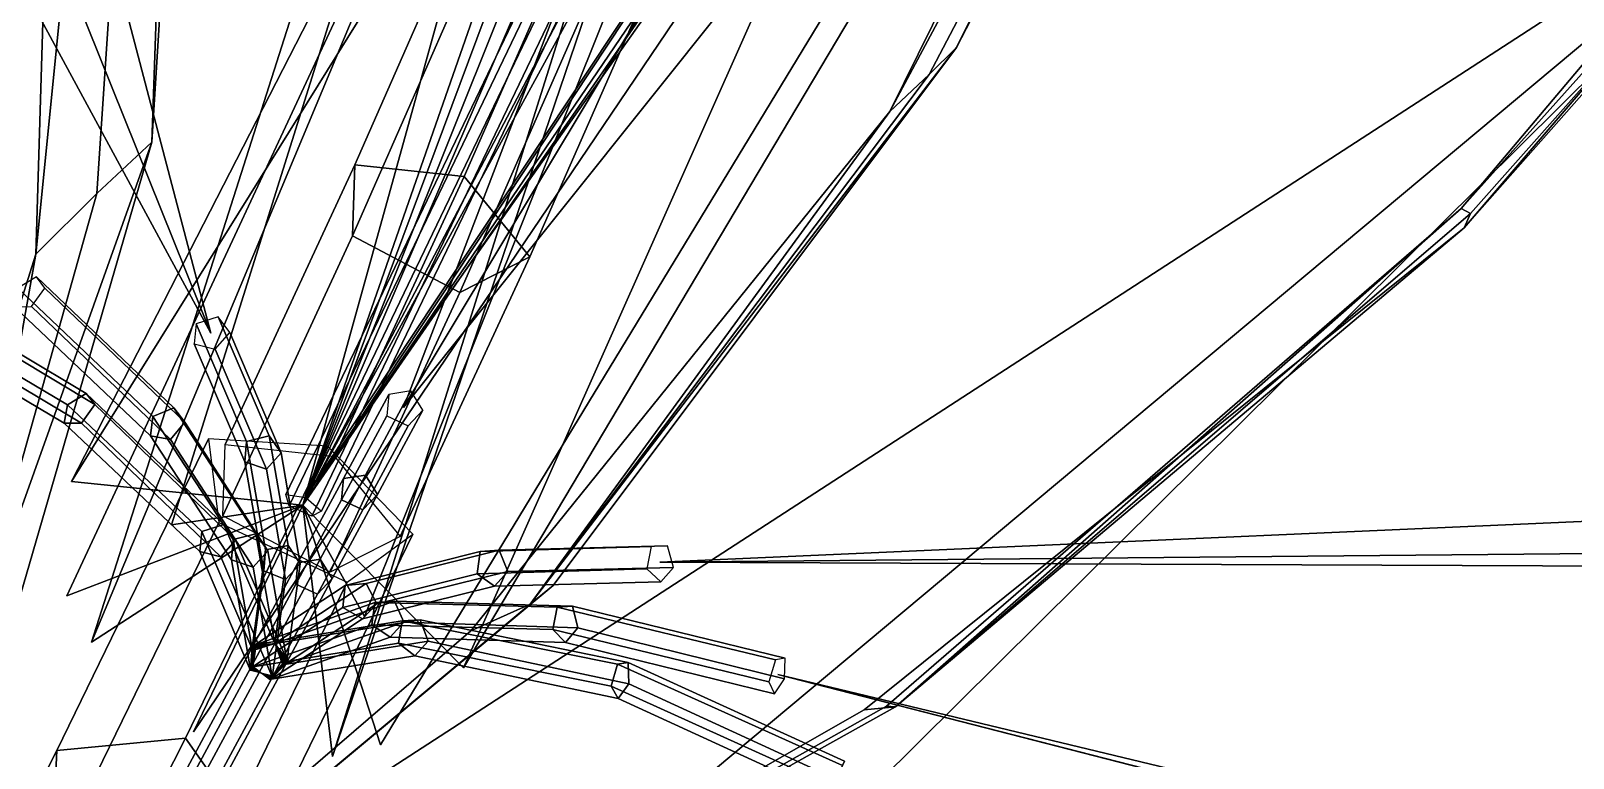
# Model space of a CAD drawing. Header units: metres. Extents: x -544 to 542, y -646 to 594.
# Drawn here: x -1 to 80.6, y 12 to 50.5 of the extents above; entities that cross this region are included whole.
import ezdxf

# ---------------------------------------------------------------- set-up
doc = ezdxf.new("R2010")
doc.units = ezdxf.units.M

msp = doc.modelspace()

# ---------------------------------------------------------------- linework, layer by layer
at = {"layer": 'Newplan_Intrnd', "color": 3}
for points in [[(16.1557, 43.4418, 193.9301), (22.629, 58.1597, 205.0488), (22.4604, 54.326, 210.2219), (16.0187, 39.6779, 199.1551)], [(21.9258, 42.813, 191.1378), (28.4505, 57.6446, 202.3412), (22.629, 58.1597, 205.0488), (16.1557, 43.4418, 193.9301)], [(25.4059, 38.5758, 194.7206), (31.9305, 53.4074, 205.9239), (28.4505, 57.6446, 202.3412), (21.9258, 42.813, 191.1378)], [(16.0187, 39.6779, 199.1551), (22.4604, 54.326, 210.2219), (28.1761, 51.4058, 210.7596), (21.7028, 36.6878, 199.6409)], [(21.7028, 36.6878, 199.6409), (28.1761, 51.4058, 210.7596), (31.9305, 53.4074, 205.9239), (25.4059, 38.5758, 194.7206)], [(9.2951, 28.6381, 183.0862), (16.1557, 43.4418, 193.9301), (16.0187, 39.6779, 199.1551), (9.158, 24.8742, 188.3112)], [(15.06524, 28.00937, 180.294), (21.9258, 42.813, 191.1378), (16.1557, 43.4418, 193.9301), (9.2951, 28.6381, 183.0862)], [(18.5452, 23.7721, 183.8767), (25.4059, 38.5758, 194.7206), (21.9258, 42.813, 191.1378), (15.06524, 28.00937, 180.294)], [(9.158, 24.8742, 188.3112), (16.0187, 39.6779, 199.1551), (21.7028, 36.6878, 199.6409), (14.8422, 21.8841, 188.797)], [(14.8422, 21.8841, 188.797), (21.7028, 36.6878, 199.6409), (25.4059, 38.5758, 194.7206), (18.5452, 23.7721, 183.8767)], [(0.3853, 12.4502, 171.8064), (8.4084, 28.9379, 183.3507), (8.9606, 24.5151, 189.2034), (0.1039, 6.3478, 175.9054)], [(7.1955, 13.1009, 169.101), (14.7064, 28.5565, 179.5677), (8.4084, 28.9379, 183.3507), (0.3853, 12.4502, 171.8064)], [(11.1865, 7.4067, 171.5028), (19.2096, 23.8945, 183.0471), (14.7064, 28.5565, 179.5677), (7.1955, 13.1009, 169.101)], [(0.1039, 6.3478, 175.9054), (8.9606, 24.5151, 189.2034), (15.7369, 21.3511, 189.013), (6.8802, 3.1837, 175.715)], [(6.8802, 3.1837, 175.715), (15.7369, 21.3511, 189.013), (19.2096, 23.8945, 183.0471), (11.1865, 7.4067, 171.5028)], [(1.6394, 2.1618, 153.1539), (7.1955, 13.1009, 169.101), (0.3853, 12.4502, 171.8064), (-5.4939, 0.9041, 154.4395)], [(5.3072, -4.1392, 154.1359), (11.1865, 7.4067, 171.5028), (7.1955, 13.1009, 169.101), (1.6394, 2.1618, 153.1539)], [(-5.4939, 0.9041, 154.4395), (0.3853, 12.4502, 171.8064), (0.1039, 6.3478, 175.9054), (-6.3015, -6.1859, 156.2279)]]:
    msp.add_3dface(points, dxfattribs=at)
at = {"layer": 'Newplan_Leaf', "color": 3}
for points in [[(47.9854, 49.635, 485.8175), (97.8597, 145.974, 557.7742), (99.09895, 152.0522, 549.2125)], [(47.9854, 49.635, 485.8175), (99.09895, 152.0522, 549.2125), (97.8597, 145.974, 557.7742)], [(44.4557, 46.2513, 496.274), (97.8597, 145.974, 557.7742), (46.5329, 48.2097, 491.2802)], [(44.4557, 46.2513, 496.274), (46.5329, 48.2097, 491.2802), (97.8597, 145.974, 557.7742)], [(44.4557, 46.2513, 496.274), (93.3031, 145.0935, 564.8455), (97.8597, 145.974, 557.7742)], [(44.4557, 46.2513, 496.274), (97.8597, 145.974, 557.7742), (93.3031, 145.0935, 564.8455)], [(46.5329, 48.2097, 491.2802), (97.8597, 145.974, 557.7742), (47.9854, 49.635, 485.8175)], [(46.5329, 48.2097, 491.2802), (47.9854, 49.635, 485.8175), (97.8597, 145.974, 557.7742)], [(74.6817, 41.1295, 437.2969), (159.388, 135.6414, 466.2585), (158.1546, 140.0048, 456.7075)], [(74.6817, 41.1295, 437.2969), (158.1546, 140.0048, 456.7075), (159.388, 135.6414, 466.2585)], [(5.3998, 44.6287, 522.5195), (8.3268, 129.2641, 621.3866), (11.1763, 137.1123, 614.9004)], [(5.3998, 44.6287, 522.5195), (11.1763, 137.1123, 614.9004), (8.3268, 129.2641, 621.3866)], [(74.8465, 40.1081, 448.7937), (157.6808, 136.7369, 474.4699), (159.388, 135.6414, 466.2585)], [(74.8465, 40.1081, 448.7937), (159.388, 135.6414, 466.2585), (157.6808, 136.7369, 474.4699)], [(75.1721, 40.8518, 443.0991), (159.388, 135.6414, 466.2585), (74.6817, 41.1295, 437.2969)], [(75.1721, 40.8518, 443.0991), (74.6817, 41.1295, 437.2969), (159.388, 135.6414, 466.2585)], [(74.8465, 40.1081, 448.7937), (159.388, 135.6414, 466.2585), (75.1721, 40.8518, 443.0991)], [(74.8465, 40.1081, 448.7937), (75.1721, 40.8518, 443.0991), (159.388, 135.6414, 466.2585)], [(-0.7223, 38.7022, 530.3068), (8.3268, 129.2641, 621.3866), (2.4954, 41.9145, 526.7833)], [(-0.7223, 38.7022, 530.3068), (2.4954, 41.9145, 526.7833), (8.3268, 129.2641, 621.3866)], [(-0.7223, 38.7022, 530.3068), (1.9146, 126.344, 626.0662), (8.3268, 129.2641, 621.3866)], [(-0.7223, 38.7022, 530.3068), (8.3268, 129.2641, 621.3866), (1.9146, 126.344, 626.0662)], [(2.4954, 41.9145, 526.7833), (8.3268, 129.2641, 621.3866), (5.3998, 44.6287, 522.5195)], [(2.4954, 41.9145, 526.7833), (5.3998, 44.6287, 522.5195), (8.3268, 129.2641, 621.3866)], [(8.5206, 34.527, 287.0651), (-16.7554, 81.2042, 365.119), (-10.4796, 81.7611, 367.8905)], [(8.5206, 34.527, 287.0651), (-10.4796, 81.7611, 367.8905), (-16.7554, 81.2042, 365.119)], [(-10.4796, 81.7611, 367.8905), (-3.9572, 82.07342, 367.8736), (8.5206, 34.527, 287.0651)], [(-10.4796, 81.7611, 367.8905), (8.5206, 34.527, 287.0651), (-3.9572, 82.07342, 367.8736)], [(18.722, 30.5991, 288.5128), (31.6518, 64.3577, 375.7093), (38.4716, 63.4732, 376.0004)], [(18.722, 30.5991, 288.5128), (38.4716, 63.4732, 376.0004), (31.6518, 64.3577, 375.7093)], [(38.4716, 63.4732, 376.0004), (44.5146, 62.8567, 373.6043), (18.722, 30.5991, 288.5128)], [(38.4716, 63.4732, 376.0004), (18.722, 30.5991, 288.5128), (44.5146, 62.8567, 373.6043)], [(25.4246, 20.1917, 471.1543), (46.5329, 48.2097, 491.2802), (47.9854, 49.635, 485.8175)], [(25.4246, 20.1917, 471.1543), (47.9854, 49.635, 485.8175), (46.5329, 48.2097, 491.2802)], [(25.4246, 20.1917, 471.1543), (47.9854, 49.635, 485.8175), (26.6426, 21.1824, 466.4981)], [(25.4246, 20.1917, 471.1543), (26.6426, 21.1824, 466.4981), (47.9854, 49.635, 485.8175)], [(44.4557, 46.2513, 496.274), (46.5329, 48.2097, 491.2802), (25.4246, 20.1917, 471.1543)], [(44.4557, 46.2513, 496.274), (25.4246, 20.1917, 471.1543), (46.5329, 48.2097, 491.2802)], [(22.2872, 18.7837, 475.0276), (44.4557, 46.2513, 496.274), (25.4246, 20.1917, 471.1543)], [(22.2872, 18.7837, 475.0276), (25.4246, 20.1917, 471.1543), (44.4557, 46.2513, 496.274)], [(-4.7082, 16.2893, 496.3354), (2.4954, 41.9145, 526.7833), (5.3998, 44.6287, 522.5195)], [(-4.7082, 16.2893, 496.3354), (5.3998, 44.6287, 522.5195), (2.4954, 41.9145, 526.7833)], [(-4.7082, 16.2893, 496.3354), (5.3998, 44.6287, 522.5195), (-2.2075, 18.383, 492.66)], [(-4.7082, 16.2893, 496.3354), (-2.2075, 18.383, 492.66), (5.3998, 44.6287, 522.5195)], [(-0.7223, 38.7022, 530.3068), (2.4954, 41.9145, 526.7833), (-4.7082, 16.2893, 496.3354)], [(-0.7223, 38.7022, 530.3068), (-4.7082, 16.2893, 496.3354), (2.4954, 41.9145, 526.7833)], [(44.7498, 14.7691, 437.64), (74.6817, 41.1295, 437.2969), (44.2848, 14.7924, 432.7483)], [(44.7498, 14.7691, 437.64), (44.2848, 14.7924, 432.7483), (74.6817, 41.1295, 437.2969)], [(44.7498, 14.7691, 437.64), (75.1721, 40.8518, 443.0991), (74.6817, 41.1295, 437.2969)], [(44.7498, 14.7691, 437.64), (74.6817, 41.1295, 437.2969), (75.1721, 40.8518, 443.0991)], [(74.8465, 40.1081, 448.7937), (75.1721, 40.8518, 443.0991), (44.7498, 14.7691, 437.64)], [(74.8465, 40.1081, 448.7937), (44.7498, 14.7691, 437.64), (75.1721, 40.8518, 443.0991)], [(43.1057, 14.5966, 442.5486), (74.8465, 40.1081, 448.7937), (44.7498, 14.7691, 437.64)], [(43.1057, 14.5966, 442.5486), (44.7498, 14.7691, 437.64), (74.8465, 40.1081, 448.7937)], [(-8.6314, 13.7107, 498.5233), (-0.7223, 38.7022, 530.3068), (-4.7082, 16.2893, 496.3354)], [(-8.6314, 13.7107, 498.5233), (-4.7082, 16.2893, 496.3354), (-0.7223, 38.7022, 530.3068)], [(32.2886, 22.4142, 284.2903), (95.4092, 25.1953, 354.4195), (100.8544, 23.04913, 350.7971)], [(32.2886, 22.4142, 284.2903), (100.8544, 23.04913, 350.7971), (95.4092, 25.1953, 354.4195)], [(100.8544, 23.04913, 350.7971), (104.4553, 22.1095, 345.4315), (32.2886, 22.4142, 284.2903)], [(100.8544, 23.04913, 350.7971), (32.2886, 22.4142, 284.2903), (104.4553, 22.1095, 345.4315)], [(25.4246, 20.1917, 471.1543), (26.6426, 21.1824, 466.4981), (-22.9528, -20.1118, 436.4796)], [(25.4246, 20.1917, 471.1543), (-22.9528, -20.1118, 436.4796), (26.6426, 21.1824, 466.4981)], [(-22.9528, -20.1118, 436.4796), (22.2872, 18.7837, 475.0276), (25.4246, 20.1917, 471.1543)], [(-22.9528, -20.1118, 436.4796), (25.4246, 20.1917, 471.1543), (22.2872, 18.7837, 475.0276)], [(38.5252, 16.4674, 277.8148), (120.999, -3.3577, 319.2285), (124.3235, -5.5094, 313.5987)], [(38.5252, 16.4674, 277.8148), (124.3235, -5.5094, 313.5987), (120.999, -3.3577, 319.2285)], [(124.3235, -5.5094, 313.5987), (125.6032, -5.8909, 307.2068), (38.5252, 16.4674, 277.8148)], [(124.3235, -5.5094, 313.5987), (38.5252, 16.4674, 277.8148), (125.6032, -5.8909, 307.2068)], [(54.2617, -66.6691, 405.1109), (93.9142, 17.05101, 446.1194), (98.9465, 13.7288, 450.3868)], [(54.2617, -66.6691, 405.1109), (98.9465, 13.7288, 450.3868), (93.9142, 17.05101, 446.1194)], [(44.7498, 14.7691, 437.64), (44.2848, 14.7924, 432.7483), (-17.7094, -20.11, 430.6142)], [(44.7498, 14.7691, 437.64), (-17.7094, -20.11, 430.6142), (44.2848, 14.7924, 432.7483)], [(-17.7094, -20.11, 430.6142), (43.1057, 14.5966, 442.5486), (44.7498, 14.7691, 437.64)], [(-17.7094, -20.11, 430.6142), (44.7498, 14.7691, 437.64), (43.1057, 14.5966, 442.5486)], [(98.9465, 13.7288, 450.3868), (103.3409, 8.6195, 452.3101), (54.2617, -66.6691, 405.1109)], [(98.9465, 13.7288, 450.3868), (54.2617, -66.6691, 405.1109), (103.3409, 8.6195, 452.3101)]]:
    msp.add_3dface(points, dxfattribs=at)
at = {"layer": 'Newplan_Mrstm', "color": 3}
for points in [[(93.6576, 211.6876, 275.0564), (13.3989, 25.438, 184.8586), (80.5955, 205.4961, 288.2607)], [(93.6576, 211.6876, 275.0564), (80.5955, 205.4961, 288.2607), (13.3989, 25.438, 184.8586)], [(13.3989, 25.438, 184.8586), (93.6576, 211.6876, 275.0564), (16.6552, 19.5485, 173.003)], [(13.3989, 25.438, 184.8586), (16.6552, 19.5485, 173.003), (93.6576, 211.6876, 275.0564)], [(1.1545, 26.6747, 178.0759), (95.1245, 209.8459, 272.1652), (106.9633, 196.6495, 282.6369)], [(1.1545, 26.6747, 178.0759), (106.9633, 196.6495, 282.6369), (95.1245, 209.8459, 272.1652)], [(13.3989, 25.438, 184.8586), (63.8955, 207.3266, 301.6176), (6.4551, 24.3937, 173.1737)], [(13.3989, 25.438, 184.8586), (6.4551, 24.3937, 173.1737), (63.8955, 207.3266, 301.6176)], [(63.8955, 207.3266, 301.6176), (13.3989, 25.438, 184.8586), (71.8531, 192.8323, 312.1006)], [(63.8955, 207.3266, 301.6176), (71.8531, 192.8323, 312.1006), (13.3989, 25.438, 184.8586)], [(2.2141, 18.1875, 189.3071), (62.6053, 207.2577, 298.1198), (80.5955, 205.4961, 288.2607)], [(2.2141, 18.1875, 189.3071), (80.5955, 205.4961, 288.2607), (62.6053, 207.2577, 298.1198)], [(13.3989, 25.438, 184.8586), (80.5955, 205.4961, 288.2607), (2.2141, 18.1875, 189.3071)], [(13.3989, 25.438, 184.8586), (2.2141, 18.1875, 189.3071), (80.5955, 205.4961, 288.2607)], [(13.3989, 25.438, 184.8586), (106.9633, 196.6495, 282.6369), (1.1545, 26.6747, 178.0759)], [(13.3989, 25.438, 184.8586), (1.1545, 26.6747, 178.0759), (106.9633, 196.6495, 282.6369)], [(124.3363, 188.5468, 286.6155), (13.3989, 25.438, 184.8586), (106.9633, 196.6495, 282.6369)], [(124.3363, 188.5468, 286.6155), (106.9633, 196.6495, 282.6369), (13.3989, 25.438, 184.8586)], [(13.3989, 25.438, 184.8586), (71.8531, 192.8323, 312.1006), (14.9643, 12.1311, 189.0937)], [(13.3989, 25.438, 184.8586), (14.9643, 12.1311, 189.0937), (71.8531, 192.8323, 312.1006)], [(14.9643, 12.1311, 189.0937), (72.4054, 180.7411, 328.7576), (71.8531, 192.8323, 312.1006)], [(14.9643, 12.1311, 189.0937), (71.8531, 192.8323, 312.1006), (72.4054, 180.7411, 328.7576)], [(13.3989, 25.438, 184.8586), (124.3363, 188.5468, 286.6155), (17.5029, 12.7588, 181.9879)], [(13.3989, 25.438, 184.8586), (17.5029, 12.7588, 181.9879), (124.3363, 188.5468, 286.6155)], [(13.5071, 25.8159, 170.8121), (125.5314, 184.3976, 287.1618), (114.5799, 178.1705, 303.4481)], [(13.5071, 25.8159, 170.8121), (114.5799, 178.1705, 303.4481), (125.5314, 184.3976, 287.1618)], [(13.3989, 25.438, 184.8586), (75.9025, 181.4498, 329.8401), (0.9035, 20.6436, 182.2657)], [(13.3989, 25.438, 184.8586), (0.9035, 20.6436, 182.2657), (75.9025, 181.4498, 329.8401)], [(75.9025, 181.4498, 329.8401), (13.3989, 25.438, 184.8586), (92.7361, 176.041, 321.4332)], [(75.9025, 181.4498, 329.8401), (92.7361, 176.041, 321.4332), (13.3989, 25.438, 184.8586)], [(13.3989, 25.438, 184.8586), (114.5799, 178.1705, 303.4481), (13.5071, 25.8159, 170.8121)], [(13.3989, 25.438, 184.8586), (13.5071, 25.8159, 170.8121), (114.5799, 178.1705, 303.4481)], [(113.1974, 169.5766, 320.9848), (13.3989, 25.438, 184.8586), (114.5799, 178.1705, 303.4481)], [(113.1974, 169.5766, 320.9848), (114.5799, 178.1705, 303.4481), (13.3989, 25.438, 184.8586)], [(13.3989, 25.438, 184.8586), (92.7361, 176.041, 321.4332), (21.9037, 16.8187, 177.7287)], [(13.3989, 25.438, 184.8586), (21.9037, 16.8187, 177.7287), (92.7361, 176.041, 321.4332)], [(21.9037, 16.8187, 177.7287), (111.073, 166.6938, 322.024), (92.7361, 176.041, 321.4332)], [(21.9037, 16.8187, 177.7287), (92.7361, 176.041, 321.4332), (111.073, 166.6938, 322.024)], [(13.3989, 25.438, 184.8586), (113.1974, 169.5766, 320.9848), (7.6208, 13.4458, 187.799)], [(13.3989, 25.438, 184.8586), (7.6208, 13.4458, 187.799), (113.1974, 169.5766, 320.9848)], [(-21.2513, -13.9627, 549.2295), (94.7866, 61.2868, 610.6942), (-18.5218, -33.4343, 541.0806)], [(-21.2513, -13.9627, 549.2295), (-18.5218, -33.4343, 541.0806), (94.7866, 61.2868, 610.6942)], [(94.7866, 61.2868, 610.6942), (-7.1508, -39.7668, 550.0432), (-18.5218, -33.4343, 541.0806)], [(94.7866, 61.2868, 610.6942), (-18.5218, -33.4343, 541.0806), (-7.1508, -39.7668, 550.0432)]]:
    msp.add_3dface(points, dxfattribs=at)
at = {"layer": 'Newplan_Petiole', "color": 3}
for points in [[(13.5548, 25.8328, 183.8465), (31.0788, 62.3427, 200.7899), (30.02787, 62.5125, 201.511), (12.5039, 26.0026, 184.5676)], [(12.5039, 26.0026, 184.5676), (30.02787, 62.5125, 201.511), (30.2054, 61.9073, 202.6315), (12.6815, 25.3973, 185.6881)], [(14.3917, 25.1211, 184.5146), (31.9157, 61.631, 201.458), (31.0788, 62.3427, 200.7899), (13.5548, 25.8328, 183.8465)], [(12.6815, 25.3973, 185.6881), (30.2054, 61.9073, 202.6315), (31.3898, 61.3543, 202.5982), (13.8659, 24.8443, 185.6548)], [(13.8659, 24.8443, 185.6548), (31.3898, 61.3543, 202.5982), (31.9157, 61.631, 201.458), (14.3917, 25.1211, 184.5146)], [(1.9411, 31.3465, 271.6623), (-8.5169, 37.5841, 274.7678), (-9.192, 36.7451, 274.1797), (0.951, 30.7416, 271.2635)], [(2.3876, 30.7526, 272.6386), (-8.3855, 37.2241, 275.9333), (-8.5169, 37.5841, 274.7678), (1.9411, 31.3465, 271.6623)], [(0.951, 30.7416, 271.2635), (-9.192, 36.7451, 274.1797), (-9.484, 35.8588, 274.9763), (0.7764, 29.7681, 271.9896)], [(1.6777, 29.775, 272.8523), (-8.9781, 36.1594, 276.0765), (-8.3855, 37.2241, 275.9333), (2.3876, 30.7526, 272.6386)], [(5.453, 30.1289, 274.2291), (-1.6859, 36.9023, 281.5713), (-1.8606, 35.9288, 282.2974), (5.3292, 29.096, 274.8796)], [(6.5793, 30.5743, 274.425), (-0.6958, 37.5072, 281.9702), (-1.6859, 36.9023, 281.5713), (5.453, 30.1289, 274.2291)], [(6.4013, 28.9028, 275.4877), (-0.9593, 35.9357, 283.1602), (-0.2493, 36.9133, 282.9465), (7.162, 29.8209, 275.1985)], [(7.162, 29.8209, 275.1985), (-0.2493, 36.9133, 282.9465), (-0.6958, 37.5072, 281.9702), (6.5793, 30.5743, 274.425)], [(0.7764, 29.7681, 271.9896), (-9.484, 35.8588, 274.9763), (-8.9781, 36.1594, 276.0765), (1.6777, 29.775, 272.8523)], [(5.3292, 29.096, 274.8796), (-1.8606, 35.9288, 282.2974), (-0.9593, 35.9357, 283.1602), (6.4013, 28.9028, 275.4877)], [(11.612, 29.1034, 276.1085), (8.9166, 35.4005, 286.6444), (7.7493, 35.03062, 286.5668), (10.4231, 28.8042, 276.1572)], [(12.2573, 28.2038, 276.6372), (9.5403, 34.5714, 287.2994), (8.9166, 35.4005, 286.6444), (11.612, 29.1034, 276.1085)], [(10.4231, 28.8042, 276.1572), (7.7493, 35.03062, 286.5668), (7.6407, 33.9695, 287.1732), (10.3225, 27.7168, 276.7165)], [(11.4732, 27.3401, 277.0177), (8.7643, 33.6815, 287.6328), (9.5403, 34.5714, 287.2994), (12.2573, 28.2038, 276.6372)], [(10.3225, 27.7168, 276.7165), (7.6407, 33.9695, 287.1732), (8.7643, 33.6815, 287.6328), (11.4732, 27.3401, 277.0177)], [(9.2163, 24.4136, 264.1172), (1.9411, 31.3465, 271.6623), (0.951, 30.7416, 271.2635), (8.04912, 24.04377, 264.0396)], [(9.8401, 23.5846, 264.7722), (2.3876, 30.7526, 272.6386), (1.9411, 31.3465, 271.6623), (9.2163, 24.4136, 264.1172)], [(15.5434, 26.8417, 276.9026), (17.9455, 31.2936, 288.4062), (17.8388, 30.1614, 288.8666), (15.4367, 25.7094, 277.363)], [(16.7159, 27.02058, 276.5885), (19.118, 31.4725, 288.0921), (17.9455, 31.2936, 288.4062), (15.5434, 26.8417, 276.9026)], [(17.3448, 26.00056, 276.8519), (19.7469, 30.4525, 288.3556), (19.118, 31.4725, 288.0921), (16.7159, 27.02058, 276.5885)], [(8.04912, 24.04377, 264.0396), (0.951, 30.7416, 271.2635), (0.7764, 29.7681, 271.9896), (7.9405, 22.9827, 264.646)], [(9.06411, 22.6946, 265.1056), (1.6777, 29.775, 272.8523), (2.3876, 30.7526, 272.6386), (9.8401, 23.5846, 264.7722)], [(10.9061, 23.9197, 264.6824), (6.5793, 30.5743, 274.425), (5.453, 30.1289, 274.2291), (9.7172, 23.6205, 264.7311)], [(11.5514, 23.02013, 265.2112), (7.162, 29.8209, 275.1985), (6.5793, 30.5743, 274.425), (10.9061, 23.9197, 264.6824)], [(16.5669, 25.1817, 277.3313), (18.969, 29.6337, 288.8349), (19.7469, 30.4525, 288.3556), (17.3448, 26.00056, 276.8519)], [(7.9405, 22.9827, 264.646), (0.7764, 29.7681, 271.9896), (1.6777, 29.775, 272.8523), (9.06411, 22.6946, 265.1056)], [(9.7172, 23.6205, 264.7311), (5.453, 30.1289, 274.2291), (5.3292, 29.096, 274.8796), (9.6166, 22.5331, 265.2905)], [(10.7674, 22.1564, 265.5916), (6.4013, 28.9028, 275.4877), (7.162, 29.8209, 275.1985), (11.5514, 23.02013, 265.2112)], [(15.4367, 25.7094, 277.363), (17.8388, 30.1614, 288.8666), (18.969, 29.6337, 288.8349), (16.5669, 25.1817, 277.3313)], [(9.6166, 22.5331, 265.2905), (5.3292, 29.096, 274.8796), (6.4013, 28.9028, 275.4877), (10.7674, 22.1564, 265.5916)], [(11.427, 23.06517, 265.1876), (10.4231, 28.8042, 276.1572), (10.3225, 27.7168, 276.7165), (11.3271, 21.9538, 265.6979)], [(12.6176, 23.3002, 265.0073), (11.612, 29.1034, 276.1085), (10.4231, 28.8042, 276.1572), (11.427, 23.06517, 265.1876)], [(13.2646, 22.3365, 265.4046), (12.2573, 28.2038, 276.6372), (11.612, 29.1034, 276.1085), (12.6176, 23.3002, 265.0073)], [(12.48, 21.4967, 265.834), (11.4732, 27.3401, 277.0177), (12.2573, 28.2038, 276.6372), (13.2646, 22.3365, 265.4046)], [(11.3271, 21.9538, 265.6979), (10.3225, 27.7168, 276.7165), (11.4732, 27.3401, 277.0177), (12.48, 21.4967, 265.834)], [(14.3138, 22.5685, 265.0849), (16.7159, 27.02058, 276.5885), (15.5434, 26.8417, 276.9026), (13.1413, 22.3897, 265.3989)], [(14.9427, 21.5485, 265.3483), (17.3448, 26.00056, 276.8519), (16.7159, 27.02058, 276.5885), (14.3138, 22.5685, 265.0849)], [(13.1413, 22.3897, 265.3989), (15.5434, 26.8417, 276.9026), (15.4367, 25.7094, 277.363), (13.0347, 21.2574, 265.8594)], [(13.0347, 21.2574, 265.8594), (15.4367, 25.7094, 277.363), (16.5669, 25.1817, 277.3313), (14.1648, 20.7297, 265.8276)], [(14.1648, 20.7297, 265.8276), (16.5669, 25.1817, 277.3313), (17.3448, 26.00056, 276.8519), (14.9427, 21.5485, 265.3483)], [(10.7444, 17.7467, 253.5037), (8.04912, 24.04377, 264.0396), (7.9405, 22.9827, 264.646), (10.6358, 16.6856, 254.1101)], [(11.9117, 18.1166, 253.5813), (9.2163, 24.4136, 264.1172), (8.04912, 24.04377, 264.0396), (10.7444, 17.7467, 253.5037)], [(12.5354, 17.2875, 254.2363), (9.8401, 23.5846, 264.7722), (9.2163, 24.4136, 264.1172), (11.9117, 18.1166, 253.5813)], [(11.9117, 18.1166, 253.5813), (10.9061, 23.9197, 264.6824), (9.7172, 23.6205, 264.7311), (10.7228, 17.8173, 253.63)], [(12.557, 17.2169, 254.11), (11.5514, 23.02013, 265.2112), (10.9061, 23.9197, 264.6824), (11.9117, 18.1166, 253.5813)], [(10.6358, 16.6856, 254.1101), (7.9405, 22.9827, 264.646), (9.06411, 22.6946, 265.1056), (11.7594, 16.3976, 254.5697)], [(11.7594, 16.3976, 254.5697), (9.06411, 22.6946, 265.1056), (9.8401, 23.5846, 264.7722), (12.5354, 17.2875, 254.2363)], [(10.7228, 17.8173, 253.63), (9.7172, 23.6205, 264.7311), (9.6166, 22.5331, 265.2905), (10.6223, 16.7299, 254.1893)], [(10.7211, 17.8814, 253.7615), (11.427, 23.06517, 265.1876), (11.3271, 21.9538, 265.6979), (10.6212, 16.7702, 254.2718)], [(11.9117, 18.1166, 253.5813), (12.6176, 23.3002, 265.0073), (11.427, 23.06517, 265.1876), (10.7211, 17.8814, 253.7615)], [(11.773, 16.3533, 254.4905), (10.7674, 22.1564, 265.5916), (11.5514, 23.02013, 265.2112), (12.557, 17.2169, 254.11)], [(12.5588, 17.1528, 253.9785), (13.2646, 22.3365, 265.4046), (12.6176, 23.3002, 265.0073), (11.9117, 18.1166, 253.5813)], [(15.6405, 21.1839, 265.2481), (22.783, 22.9793, 275.6984), (22.6138, 21.8059, 276.0148), (15.5102, 20.02677, 265.6345)], [(16.7495, 21.2958, 264.7353), (23.7878, 23.04794, 274.9976), (22.783, 22.9793, 275.6984), (15.6405, 21.1839, 265.2481)], [(17.3148, 20.2089, 264.7999), (24.2489, 21.9176, 274.8743), (23.7878, 23.04794, 274.9976), (16.7495, 21.2958, 264.7353)], [(22.783, 22.9793, 275.6984), (31.8197, 23.2364, 284.7383), (31.5984, 22.05664, 284.9921), (22.6138, 21.8059, 276.0148)], [(23.7878, 23.04794, 274.9976), (32.6846, 23.2876, 283.8696), (31.8197, 23.2364, 284.7383), (22.783, 22.9793, 275.6984)], [(24.2489, 21.9176, 274.8743), (33.00595, 22.1399, 283.5784), (32.6846, 23.2876, 283.8696), (23.7878, 23.04794, 274.9976)], [(10.6223, 16.7299, 254.1893), (9.6166, 22.5331, 265.2905), (10.7674, 22.1564, 265.5916), (11.773, 16.3533, 254.4905)], [(10.7392, 17.9377, 253.8953), (13.1413, 22.3897, 265.3989), (13.0347, 21.2574, 265.8594), (10.6326, 16.8054, 254.3558)], [(11.9117, 18.1166, 253.5813), (14.3138, 22.5685, 265.0849), (13.1413, 22.3897, 265.3989), (10.7392, 17.9377, 253.8953)], [(11.7741, 16.313, 254.408), (12.48, 21.4967, 265.834), (13.2646, 22.3365, 265.4046), (12.5588, 17.1528, 253.9785)], [(12.5406, 17.09659, 253.8447), (14.9427, 21.5485, 265.3483), (14.3138, 22.5685, 265.0849), (11.9117, 18.1166, 253.5813)], [(22.6138, 21.8059, 276.0148), (31.5984, 22.05664, 284.9921), (32.3426, 21.3687, 284.2644), (23.5335, 21.1399, 275.4977)], [(23.5335, 21.1399, 275.4977), (32.3426, 21.3687, 284.2644), (33.00595, 22.1399, 283.5784), (24.2489, 21.9176, 274.8743)], [(10.6212, 16.7702, 254.2718), (11.3271, 21.9538, 265.6979), (12.48, 21.4967, 265.834), (11.7741, 16.313, 254.408)], [(10.6326, 16.8054, 254.3558), (13.0347, 21.2574, 265.8594), (14.1648, 20.7297, 265.8276), (11.7627, 16.2778, 254.324)], [(11.9117, 18.1166, 253.5813), (16.7495, 21.2958, 264.7353), (15.6405, 21.1839, 265.2481), (10.8028, 18.0047, 254.0941)], [(11.7627, 16.2778, 254.324), (14.1648, 20.7297, 265.8276), (14.9427, 21.5485, 265.3483), (12.5406, 17.09659, 253.8447)], [(12.4771, 17.02963, 253.6459), (17.3148, 20.2089, 264.7999), (16.7495, 21.2958, 264.7353), (11.9117, 18.1166, 253.5813)], [(15.5102, 20.02677, 265.6345), (22.6138, 21.8059, 276.0148), (23.5335, 21.1399, 275.4977), (16.5606, 19.415, 265.3533)], [(16.5606, 19.415, 265.3533), (23.5335, 21.1399, 275.4977), (24.2489, 21.9176, 274.8743), (17.3148, 20.2089, 264.7999)], [(10.8028, 18.0047, 254.0941), (15.6405, 21.1839, 265.2481), (15.5102, 20.02677, 265.6345), (10.6724, 16.8475, 254.4805)], [(10.6724, 16.8475, 254.4805), (15.5102, 20.02677, 265.6345), (16.5606, 19.415, 265.3533), (11.7228, 16.2357, 254.1993)], [(10.868, 18.03633, 254.2212), (17.2058, 20.2771, 264.8389), (17.05119, 19.1081, 265.1779), (10.7133, 16.8673, 254.5602)], [(11.9117, 18.1166, 253.5813), (18.2495, 20.3574, 264.1989), (17.2058, 20.2771, 264.8389), (10.868, 18.03633, 254.2212)], [(11.7228, 16.2357, 254.1993), (16.5606, 19.415, 265.3533), (17.3148, 20.2089, 264.7999), (12.4771, 17.02963, 253.6459)], [(12.4119, 16.9979, 253.5188), (18.7497, 19.2387, 264.1364), (18.2495, 20.3574, 264.1989), (11.9117, 18.1166, 253.5813)], [(17.2058, 20.2771, 264.8389), (26.8621, 20.03547, 273.4265), (26.621, 18.8556, 273.6616), (17.05119, 19.1081, 265.1779)], [(18.2495, 20.3574, 264.1989), (27.6737, 20.08672, 272.5077), (26.8621, 20.03547, 273.4265), (17.2058, 20.2771, 264.8389)], [(18.7497, 19.2387, 264.1364), (27.9416, 18.939, 272.1664), (27.6737, 20.08672, 272.5077), (18.2495, 20.3574, 264.1989)], [(26.8621, 20.03547, 273.4265), (38.4142, 17.2451, 278.5073), (38.05959, 16.0819, 278.67), (26.621, 18.8556, 273.6616)], [(27.6737, 20.08672, 272.5077), (38.9212, 17.3408, 277.3941), (38.4142, 17.2451, 278.5073), (26.8621, 20.03547, 273.4265)], [(27.9416, 18.939, 272.1664), (38.8846, 16.2376, 276.8584), (38.9212, 17.3408, 277.3941), (27.6737, 20.08672, 272.5077)], [(10.7133, 16.8673, 254.5602), (17.05119, 19.1081, 265.1779), (18.01976, 18.4567, 264.7372), (11.6819, 16.2159, 254.1196)], [(10.9499, 18.05673, 254.3407), (18.6506, 19.3105, 264.1921), (18.4654, 18.1339, 264.4866), (10.7648, 16.8801, 254.6352)], [(11.9117, 18.1166, 253.5813), (19.6124, 19.3704, 263.4327), (18.6506, 19.3105, 264.1921), (10.9499, 18.05673, 254.3407)], [(11.6819, 16.2159, 254.1196), (18.01976, 18.4567, 264.7372), (18.7497, 19.2387, 264.1364), (12.4119, 16.9979, 253.5188)], [(12.3299, 16.9776, 253.3993), (20.03063, 18.2314, 263.2508), (19.6124, 19.3704, 263.4327), (11.9117, 18.1166, 253.5813)], [(17.05119, 19.1081, 265.1779), (26.621, 18.8556, 273.6616), (27.2982, 18.1678, 272.8711), (18.01976, 18.4567, 264.7372)], [(18.01976, 18.4567, 264.7372), (27.2982, 18.1678, 272.8711), (27.9416, 18.939, 272.1664), (18.7497, 19.2387, 264.1364)], [(18.6506, 19.3105, 264.1921), (30.03899, 17.01923, 270.1549), (29.7085, 15.8505, 270.329), (18.4654, 18.1339, 264.4866)], [(19.6124, 19.3704, 263.4327), (30.6108, 17.1003, 269.0724), (30.03899, 17.01923, 270.1549), (18.6506, 19.3105, 264.1921)], [(20.03063, 18.2314, 263.2508), (30.639, 15.9824, 268.5674), (30.6108, 17.1003, 269.0724), (19.6124, 19.3704, 263.4327)], [(26.621, 18.8556, 273.6616), (38.05959, 16.0819, 278.67), (38.3546, 15.4498, 277.6355), (27.2982, 18.1678, 272.8711)], [(27.2982, 18.1678, 272.8711), (38.3546, 15.4498, 277.6355), (38.8846, 16.2376, 276.8584), (27.9416, 18.939, 272.1664)], [(3.9331, 3.3272, 215.4059), (11.9117, 18.1166, 253.5813), (10.7392, 17.9377, 253.8953), (2.7412, 3.1136, 215.6033)], [(4.5426, 2.2725, 215.5526), (12.5406, 17.09659, 253.8447), (11.9117, 18.1166, 253.5813), (3.9331, 3.3272, 215.4059)], [(10.7648, 16.8801, 254.6352), (18.4654, 18.1339, 264.4866), (19.3312, 17.4569, 263.8961), (11.6305, 16.2031, 254.0446)], [(11.6305, 16.2031, 254.0446), (19.3312, 17.4569, 263.8961), (20.03063, 18.2314, 263.2508), (12.3299, 16.9776, 253.3993)], [(18.4654, 18.1339, 264.4866), (29.7085, 15.8505, 270.329), (30.08495, 15.2001, 269.333), (19.3312, 17.4569, 263.8961)], [(19.3312, 17.4569, 263.8961), (30.08495, 15.2001, 269.333), (30.639, 15.9824, 268.5674), (20.03063, 18.2314, 263.2508)], [(2.7412, 3.1136, 215.6033), (10.7392, 17.9377, 253.8953), (10.6326, 16.8054, 254.3558), (2.6028, 1.9249, 215.8737)], [(2.6028, 1.9249, 215.8737), (10.6326, 16.8054, 254.3558), (11.7627, 16.2778, 254.324), (3.7329, 1.3972, 215.842)], [(3.7329, 1.3972, 215.842), (11.7627, 16.2778, 254.324), (12.5406, 17.09659, 253.8447), (4.5426, 2.2725, 215.5526)], [(30.03899, 17.01923, 270.1549), (41.9453, 11.6591, 270.2342), (41.4405, 10.5485, 270.3648), (29.7085, 15.8505, 270.329)], [(30.6108, 17.1003, 269.0724), (42.04926, 11.896, 269.0349), (41.9453, 11.6591, 270.2342), (30.03899, 17.01923, 270.1549)], [(30.639, 15.9824, 268.5674), (41.6095, 10.9341, 268.413), (42.04926, 11.896, 269.0349), (30.6108, 17.1003, 269.0724)], [(29.7085, 15.8505, 270.329), (41.4405, 10.5485, 270.3648), (41.2298, 10.09371, 269.2222), (30.08495, 15.2001, 269.333)], [(30.08495, 15.2001, 269.333), (41.2298, 10.09371, 269.2222), (41.6095, 10.9341, 268.413), (30.639, 15.9824, 268.5674)]]:
    msp.add_3dface(points, dxfattribs=at)

doc.saveas('drawing.dxf')
